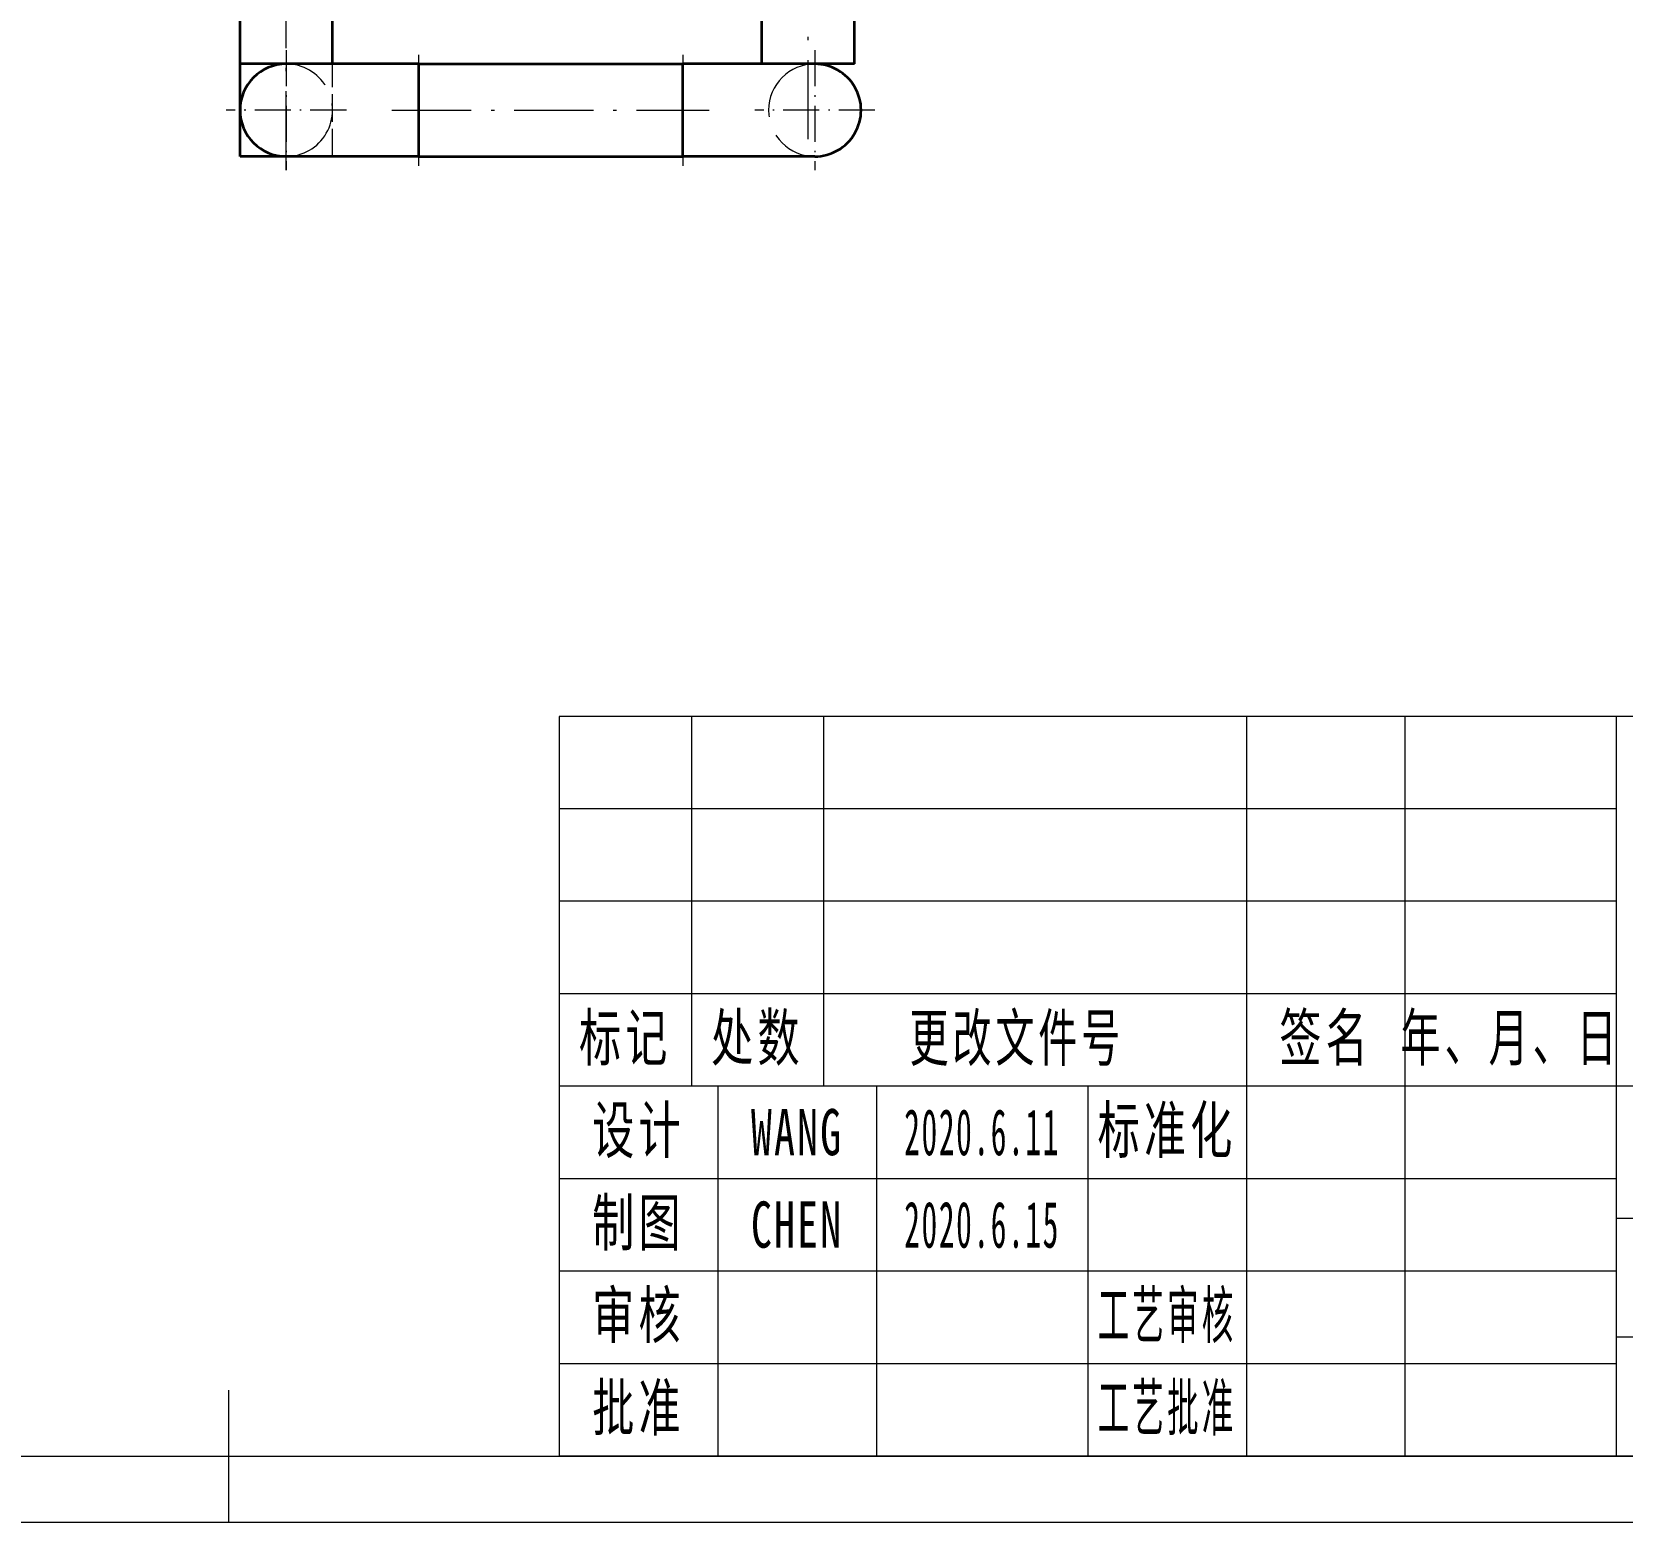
# Model space of a CAD drawing. Header units: millimetres. Extents: x -15766 to 80009, y -9701 to 15159.
# Drawn here: x -11894.1 to -11653.4, y 2838.5 to 3064.1 of the extents above; entities that cross this region are included whole.
import ezdxf

# ---------------------------------------------------------------- set-up
doc = ezdxf.new("R2010")
doc.units = ezdxf.units.MM
for name, pattern in [('CENTER-HOKUTO_1', [16, 13, -1, 1, -1]), ('DASHDOT', [18.5, 12, -3, 0.5, -3]), ('DASHED', [15, 12, -3]), ('HIDDEN-HOKUTO_1', [2, 1, -1])]:
    doc.linetypes.add(name, pattern=pattern)
for name, color, linetype, lineweight in [('AM_7', 2, 'CENTER-HOKUTO_1', 18), ('AM_HID', 1, 'HIDDEN-HOKUTO_1', 18), ('AM_VIS', 7, 'Continuous', 18), ('CDRAFT0', 7, 'Continuous', 18), ('title_frame', 7, 'Continuous', 18), ('尺寸线层', 3, 'Continuous', 18), ('粗实线层_1', 7, 'Continuous', 15), ('细实线层', 7, 'Continuous', 18)]:
    doc.layers.add(name, color=color, linetype=linetype, lineweight=lineweight)
doc.styles.add('UserTxtStyle1', font='', dxfattribs={"width": 0.618357})
doc.styles.add('UserTxtStyle2', font='', dxfattribs={"width": 0.634692})
doc.styles.add('标准', font='', dxfattribs={"width": 0.667})
doc.styles.get('UserTxtStyle1').set_extended_font_data('宋体')
doc.styles.get('UserTxtStyle2').set_extended_font_data('宋体')
doc.styles.get('标准').set_extended_font_data('宋体')

# ---------------------------------------------------------------- blocks, each defined once
blk = doc.blocks.new('*X1573')
at = {"layer": 'CDRAFT0'}
blk.add_line((0, 0), (420, 0), dxfattribs=at)
at = {"layer": '粗实线层_1'}
for p, q in [((210, 0), (210, 10)), ((25, 5), (415, 5))]:
    blk.add_line(p, q, dxfattribs=at)

msp = doc.modelspace()

# ---------------------------------------------------------------- linework, layer by layer
at = {"layer": 'AM_7', "color": 2, "linetype": 'DASHDOT', "lineweight": 13}
for p, q in [((-11855.59081, 3043.15087), (-11855.59081, 3342.25085)), ((-11776.59081, 3047.85083), (-11776.59081, 3184.65087)), ((-11839.59081, 3052.25085), (-11791.59081, 3052.25085))]:
    msp.add_line(p, q, dxfattribs=at)
at = {"layer": 'AM_7', "color": 2, "linetype": 'DASHDOT', "lineweight": 13, "ltscale": 0.454999}
for p, q in [((-11855.59081, 3061.35083), (-11855.59081, 3043.15087)), ((-11775.59081, 3061.35083), (-11775.59081, 3043.15087))]:
    msp.add_line(p, q, dxfattribs=at)
at = {"layer": 'AM_7', "color": 2, "linetype": 'DASHDOT', "lineweight": 13, "ltscale": 0.420013}
for p, q in [((-11835.59081, 3060.65087), (-11835.59081, 3043.85034)), ((-11795.59081, 3060.65087), (-11795.59081, 3043.85034))]:
    msp.add_line(p, q, dxfattribs=at)
at = {"layer": 'AM_7', "color": 2, "linetype": 'DASHDOT', "lineweight": 13, "ltscale": 0.455005}
for p, q in [((-11846.49071, 3052.25085), (-11864.69091, 3052.25085)), ((-11766.49071, 3052.25085), (-11784.69091, 3052.25085))]:
    msp.add_line(p, q, dxfattribs=at)
at = {"layer": 'AM_HID', "color": 1, "linetype": 'DASHED', "lineweight": 13}
msp.add_line((-11862.59081, 3059.25091), (-11862.59081, 3173.25091), dxfattribs=at)
at = {"layer": 'AM_HID', "color": 1, "linetype": 'DASHED', "lineweight": 13, "ltscale": 0.175}
for p, q in [((-11848.59081, 3059.25085), (-11855.59081, 3059.25085)), ((-11835.59081, 3059.25085), (-11835.59081, 3052.25085)), ((-11795.59081, 3052.25085), (-11795.59081, 3059.25085)), ((-11776.59081, 3059.25085), (-11783.59081, 3059.25085)), ((-11835.59081, 3052.25085), (-11835.59081, 3045.25085)), ((-11795.59081, 3045.25085), (-11795.59081, 3052.25085))]:
    msp.add_line(p, q, dxfattribs=at)
at = {"layer": 'AM_HID', "color": 1, "linetype": 'DASHED', "lineweight": 13, "ltscale": 0.35}
msp.add_line((-11848.59081, 3045.25085), (-11848.59081, 3059.25085), dxfattribs=at)
at = {"layer": 'AM_HID', "color": 1, "linetype": 'DASHED', "lineweight": 13, "ltscale": 0.025}
msp.add_line((-11775.59081, 3059.25085), (-11776.59081, 3059.25085), dxfattribs=at)
at = {"layer": 'AM_HID', "color": 1, "linetype": 'DASHED', "lineweight": 13, "ltscale": 0.001375}
msp.add_line((-11862.59081, 3052.22338), (-11862.59081, 3052.27838), dxfattribs=at)
at = {"layer": 'AM_HID', "color": 1, "linetype": 'DASHED', "lineweight": 13}
for centre, start, end in [((-11855.59081, 3052.25085), 269.9999975, 90.0000025), ((-11775.59081, 3052.25085), 90.0000025, 269.9999975)]:
    msp.add_arc(centre, 7, start, end, dxfattribs=at)
at = {"layer": 'AM_VIS', "color": 7, "lineweight": 35}
for p, q in [((-11862.59081, 3059.25085), (-11862.59081, 3173.25085)), ((-11848.59081, 3059.25085), (-11848.59081, 3173.25085)), ((-11848.59081, 3059.25085), (-11848.59081, 3173.25085)), ((-11783.59081, 3059.25085), (-11783.59081, 3173.25085)), ((-11769.59081, 3059.25085), (-11769.59081, 3173.25085)), ((-11835.59081, 3059.25085), (-11855.59081, 3059.25085)), ((-11835.59081, 3059.25085), (-11795.59081, 3059.25085)), ((-11775.59081, 3059.25085), (-11795.59081, 3059.25085)), ((-11835.59081, 3045.25085), (-11855.59081, 3045.25085)), ((-11835.59081, 3045.25085), (-11795.59081, 3045.25085)), ((-11775.59081, 3045.25085), (-11795.59081, 3045.25085))]:
    msp.add_line(p, q, dxfattribs=at)
at = {"layer": 'AM_VIS', "color": 7, "lineweight": 35, "ltscale": 0.174313}
for p, q in [((-11862.59081, 3052.27838), (-11862.59081, 3059.25091)), ((-11862.59081, 3045.25085), (-11862.59081, 3052.22338))]:
    msp.add_line(p, q, dxfattribs=at)
at = {"layer": 'AM_VIS', "color": 7, "lineweight": 35, "ltscale": 0.175}
for p, q in [((-11855.59081, 3059.25085), (-11862.59081, 3059.25085)), ((-11835.59081, 3059.25085), (-11835.59081, 3052.25085)), ((-11795.59081, 3052.25085), (-11795.59081, 3059.25085)), ((-11835.59081, 3052.25085), (-11835.59081, 3045.25085)), ((-11795.59081, 3045.25085), (-11795.59081, 3052.25085)), ((-11855.59081, 3045.25085), (-11862.59081, 3045.25085)), ((-11848.59081, 3045.25085), (-11855.59081, 3045.25085))]:
    msp.add_line(p, q, dxfattribs=at)
at = {"layer": 'AM_VIS', "color": 7, "lineweight": 35, "ltscale": 0.15}
msp.add_line((-11769.59081, 3059.25085), (-11775.59081, 3059.25085), dxfattribs=at)
at = {"layer": 'AM_VIS', "color": 7, "lineweight": 35}
for centre, start, end in [((-11855.59081, 3052.25085), 90.0000025, 269.9999975), ((-11775.59081, 3052.25085), 269.9999975, 90.0000025)]:
    msp.add_arc(centre, 7, start, end, dxfattribs=at)
at = {"layer": '粗实线层_1'}
for p, q in [((-11454.27538, 2960.48453), (-11814.27538, 2960.48453)), ((-11814.27538, 2960.48453), (-11814.27538, 2848.48453)), ((-11654.27538, 2960.48453), (-11654.27538, 2848.48453)), ((-11554.27538, 2904.48453), (-11814.27538, 2904.48453)), ((-11734.27538, 2904.48453), (-11734.27538, 2848.48453)), ((-11654.27538, 2890.48453), (-11814.27538, 2890.48453)), ((-11654.27538, 2876.48453), (-11814.27538, 2876.48453)), ((-11554.27538, 2866.48453), (-11654.27538, 2866.48453)), ((-11654.27538, 2862.48453), (-11814.27538, 2862.48453)), ((-11454.27538, 2848.48453), (-11814.27538, 2848.48453))]:
    msp.add_line(p, q, dxfattribs=at)
at = {"layer": '细实线层'}
for p, q in [((-11794.27538, 2960.48453), (-11794.27538, 2904.48453)), ((-11774.27538, 2960.48453), (-11774.27538, 2904.48453)), ((-11710.27538, 2960.48453), (-11710.27538, 2848.48453)), ((-11686.27538, 2960.48453), (-11686.27538, 2848.48453)), ((-11654.27538, 2946.48453), (-11814.27538, 2946.48453)), ((-11654.27538, 2932.48453), (-11814.27538, 2932.48453)), ((-11654.27538, 2918.48453), (-11814.27538, 2918.48453)), ((-11790.27538, 2904.48453), (-11790.27538, 2848.48453)), ((-11766.27538, 2904.48453), (-11766.27538, 2848.48453)), ((-11554.27538, 2884.48453), (-11654.27538, 2884.48453))]:
    msp.add_line(p, q, dxfattribs=at)

# ---------------------------------------------------------------- block references
at = {"layer": 'title_frame', "xscale": 2, "yscale": 2, "zscale": 2}
msp.add_blockref('*X1573', (-12284.27538, 2838.48453), dxfattribs=at)

# ---------------------------------------------------------------- texts
at = {"layer": '尺寸线层', "char_height": 7, "attachment_point": 5, "line_spacing_factor": 1.15057}
for s, insert, width, style in [('\\T1.1;标记', (-11804.27538, 2911.48453), 36, '标准'), ('\\T1.1;处数', (-11784.27538, 2911.48453), 36, '标准'), ('\\T1.1;更改文件号', (-11745.00854, 2911.43654), 60, 'UserTxtStyle1'), ('\\T1.1;签名', (-11698.27538, 2911.48453), 44, '标准'), ('\\T1.1;年、月、日', (-11670.27538, 2911.48453), 60, 'UserTxtStyle2'), ('\\T1.1;设计', (-11802.27538, 2897.48453), 44, '标准'), ('{\\T1.1;WANG}', (-11778.27538, 2897.48453), 44, '标准'), ('{\\W0.5;\\T1.1;2020.6.11}', (-11750.27538, 2897.48453), 32, '标准'), ('\\T1.1;标准化', (-11722.27538, 2897.48453), 44, '标准'), ('\\T1.1;制图', (-11802.27538, 2883.48453), 44, '标准'), ('{\\T1.1;CHEN}', (-11778.27538, 2883.48453), 44, '标准'), ('{\\W0.5;\\T1.1;2020.6.15}', (-11750.27538, 2883.48453), 32, '标准'), ('\\T1.1;审核', (-11802.27538, 2869.48453), 44, '标准'), ('{\\W0.5;\\T1.1;工艺审核}', (-11722.27538, 2869.48453), 44, '标准'), ('{\\T1.1;批准}', (-11802.27538, 2855.48453), 44, '标准'), ('{\\W0.5;\\T1.1;工艺批准}', (-11722.27538, 2855.48453), 44, '标准')]:
    msp.add_mtext(s, dxfattribs=dict(at, insert=insert, width=width, style=style))

doc.saveas('drawing.dxf')
